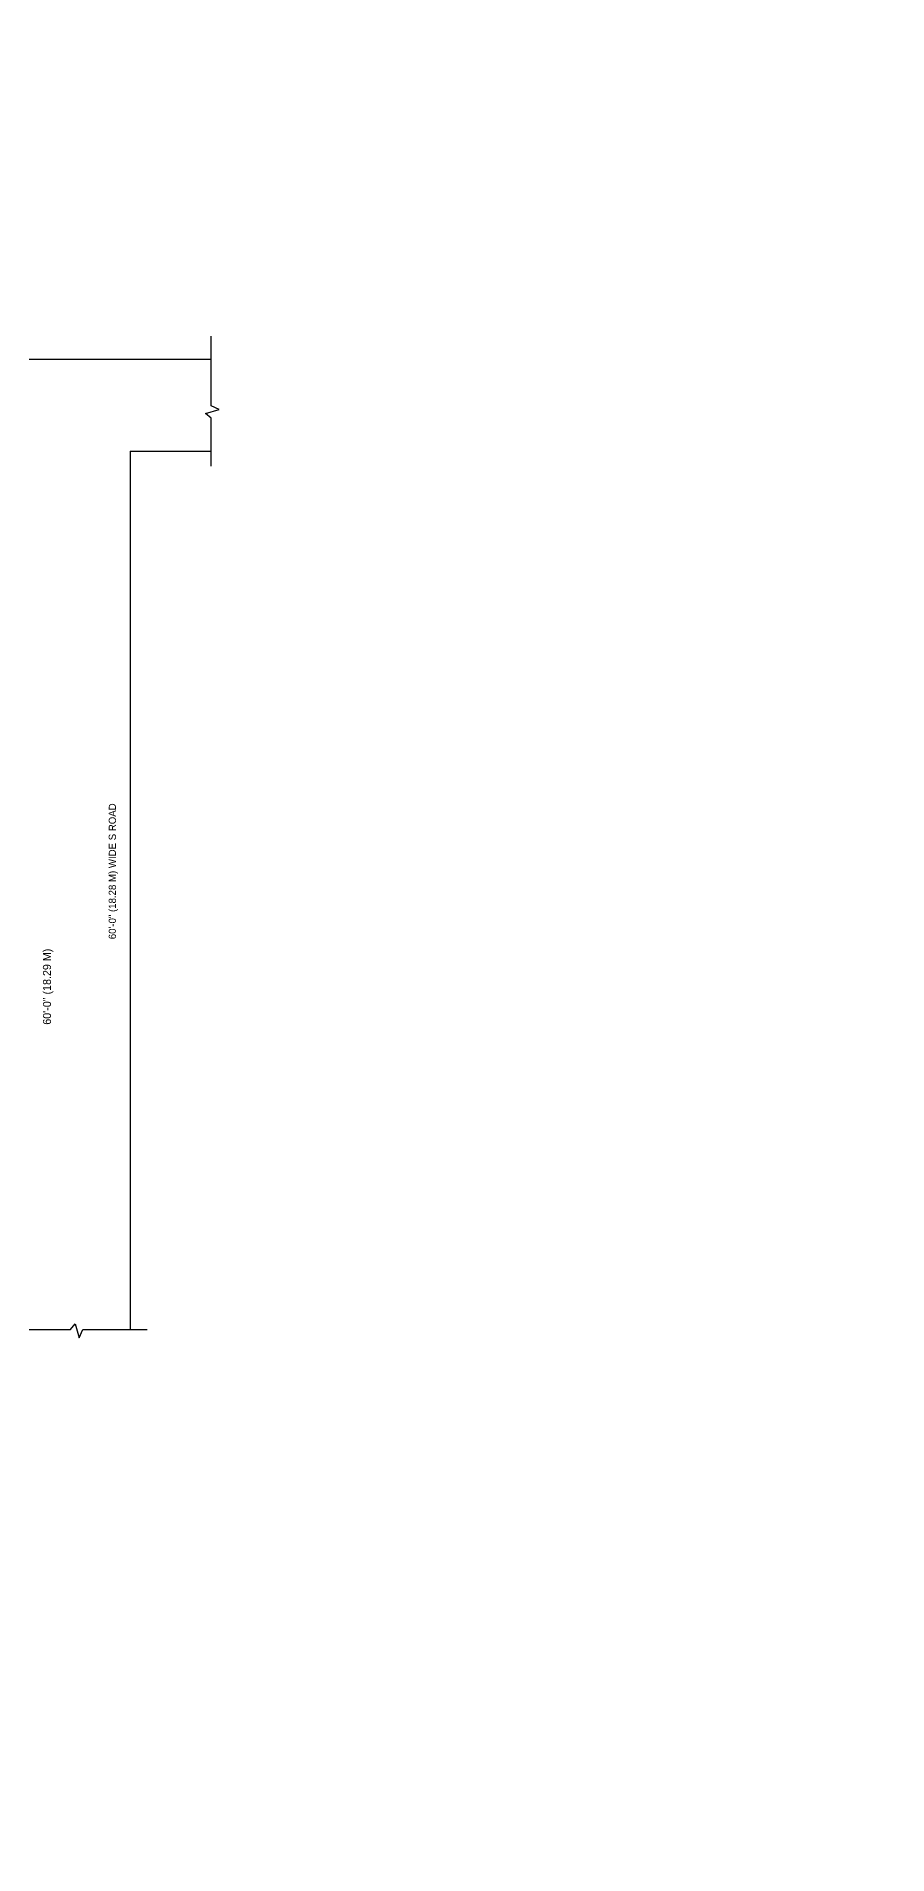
# Model space of a CAD drawing. Header units: metres. Extents: x 1422408 to 2267498, y 3894 to 80428.
# Drawn here: x 2266957.3 to 2267011.7, y 4105.4 to 4221.5 of the extents above; entities that cross this region are included whole.
import ezdxf

# ---------------------------------------------------------------- set-up
doc = ezdxf.new("R2010")
doc.units = ezdxf.units.M
doc.header["$LTSCALE"] = 3.5
doc.header["$MEASUREMENT"] = 0
doc.layers.get('0').update_dxf_attribs({"linetype": 'CONTINUOUS'})
for name, color, linetype in [('ROAD', 83, 'CONTINUOUS'), ('TEXT', 4, 'CONTINUOUS'), ('TITLE', 7, 'CONTINUOUS'), ('WALL', 125, 'CONTINUOUS'), ('WIN', 8, 'CONTINUOUS')]:
    doc.layers.add(name, color=color, linetype=linetype)
doc.styles.add('UATEXT', font='GOTHIC.TTF')
doc.styles.add('USA TEXT', font='GOTHIC.TTF')
doc.dimstyles.new('1-100-ED', dxfattribs={"dimtxt": 350, "dimasz": 100, "dimexe": 0.18, "dimexo": 0.0625, "dimgap": 25, "dimtad": 1, "dimdec": 0, "dimzin": 0, "dimdsep": 46, "dimtxsty": 'USA TEXT', "dimblk": 'ARCHTICK', "dimcen": 0.1, "dimclrd": 252, "dimclre": 9, "dimclrt": 3, "dimadec": 0, "dimazin": 0, "dimtfac": 1, "dimtdec": 0, "dimtofl": 0, "dimtmove": 2, "dimatfit": 3, "dimldrblk": 'ARCHTICK', "dimfxl": 0.18, "dimtolj": 1, "dimtzin": 0, "dimarcsym": 0})

# ---------------------------------------------------------------- blocks, each defined once
blk = doc.blocks.new('_ArchTick')
at = {"color": 0, "linetype": 'ByBlock', "const_width": 0.15}
blk.add_lwpolyline([(-0.5, -0.5), (0.5, 0.5)], dxfattribs=at)

msp = doc.modelspace()

# ---------------------------------------------------------------- linework, layer by layer
at = {"layer": 'ROAD'}
for p, q in [((2266869.61643, 4200.85048), (2266968.47853, 4200.85048)), ((2266963.32265, 4194.98298), (2266963.32265, 4138.88598)), ((2266963.32265, 4194.98298), (2266968.47853, 4194.98298))]:
    msp.add_line(p, q, dxfattribs=at)
at = {"layer": 'WIN'}
for points in [[(2266968.47853, 4194.02332), (2266968.47853, 4197.08594), (2266968.12156, 4197.39118), (2266969.00401, 4197.63988), (2266968.47853, 4197.86597), (2266968.47853, 4202.3164)], [(2266956.12954, 4138.88598), (2266959.50736, 4138.88598), (2266959.81259, 4139.24294), (2266960.06129, 4138.3605), (2266960.28739, 4138.88598), (2266964.40887, 4138.88598)]]:
    msp.add_lwpolyline(points, dxfattribs=at)

# ---------------------------------------------------------------- texts
at = {"layer": 'TEXT', "style": 'UATEXT'}
msp.add_text('60\'-0" (18.28 M) WIDE S ROAD', height=0.46, rotation=90, dxfattribs=at).set_placement((2266962.40846, 4163.81266))
at = {"layer": 'TITLE', "style": 'USA TEXT'}
msp.add_text('60\'-0" (18.29 M)', height=0.5111111, rotation=90, dxfattribs=at).set_placement((2266958.26088, 4158.35107))

# ---------------------------------------------------------------- leaders
at = {"layer": 'WALL'}
for points in [[(2267216.99082, 4172.15213), (2267213.3186, 4172.15213)], [(2267216.99082, 4163.47602), (2267213.3186, 4163.47602)], [(2267231.04637, 4163.47602), (2267227.37415, 4163.47602)], [(2267216.99082, 4154.66973), (2267213.3186, 4154.66973)], [(2267231.04637, 4154.66973), (2267227.37415, 4154.66973)]]:
    msp.add_leader(points, dimstyle='1-100-ED', override={"dimtxt": 300, "dimasz": 300, "dimgap": 50, "dimtad": 0, "dimpost": ' mm'}, dxfattribs=at)

doc.saveas('drawing.dxf')
